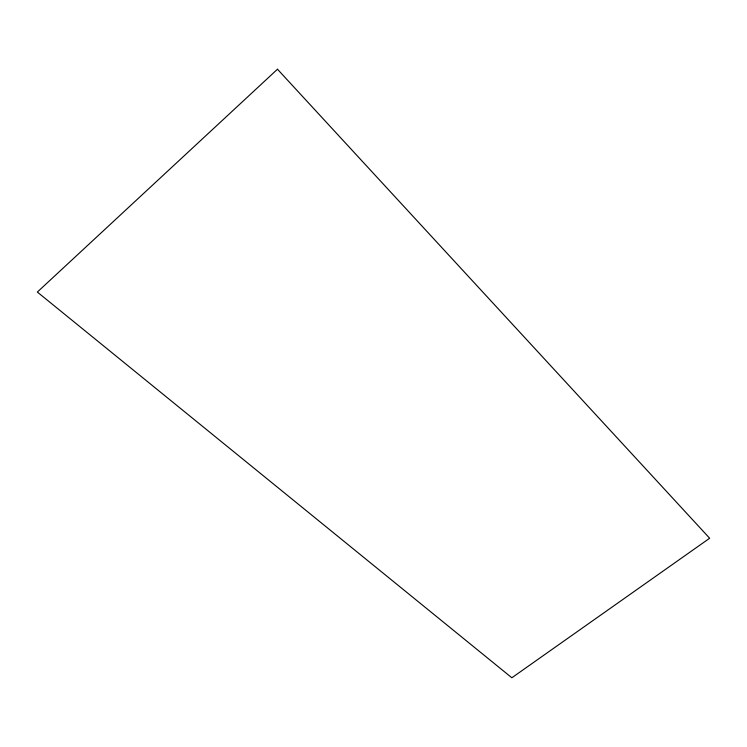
<?xml version="1.0" encoding="UTF-8"?>
<svg xmlns="http://www.w3.org/2000/svg" width="747" height="747" viewBox="0 0 747 747"><rect width="100%" height="100%" fill="white"/><g stroke="black" fill="none" stroke-linecap="round" stroke-linejoin="round"><path stroke-width="1.12" d="M277.473 69.228L37.35 292.058L511.854 677.772L709.65 538.242L277.473 69.228"/></g></svg>
